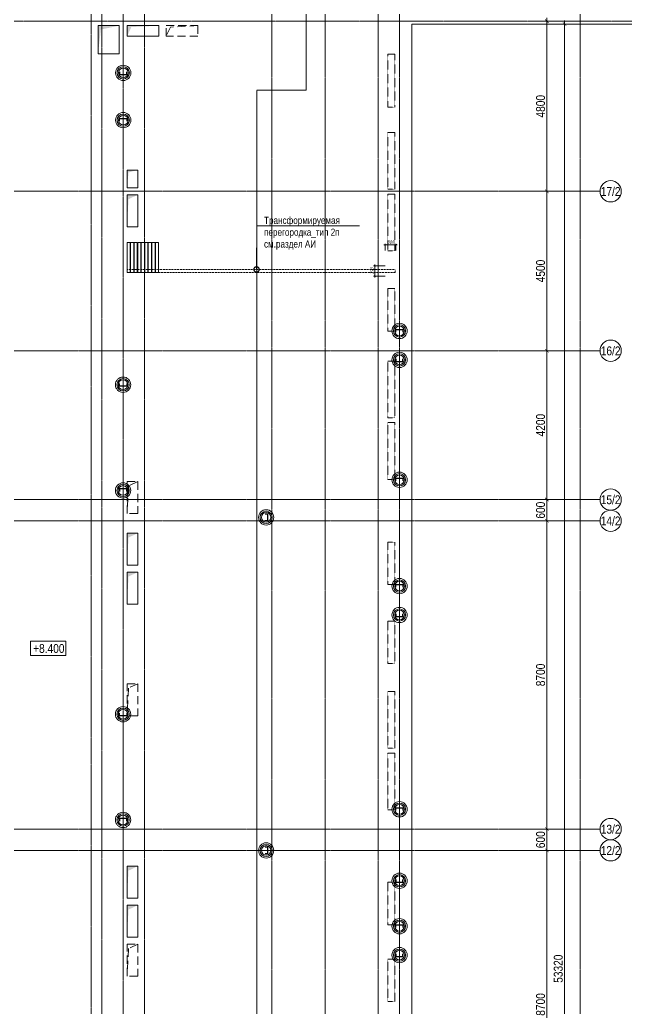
# Model space of a CAD drawing. Header units: millimetres. Extents: x -65509 to 912790, y 446 to 713294.
# Drawn here: x 172378 to 189502, y 335820 to 363717 of the extents above; entities that cross this region are included whole.
import ezdxf
from ezdxf import colors
from ezdxf.entities.mleader import LeaderData, LeaderLine
from ezdxf.enums import TextEntityAlignment as Align
from ezdxf.math import Vec2, Vec3

# ---------------------------------------------------------------- set-up
doc = ezdxf.new("R2010")
doc.units = ezdxf.units.MM
for name, pattern in [('ADSK_Невидимые', [5, 3, -2]), ('CENTER2', [28.575, 19.05, -3.175, 3.175, -3.175]), ('DASHED', [19.05, 12.7, -6.35]), ('HIDDEN', [9.525, 6.35, -3.175]), ('HIDDEN2', [4.7625, 3.175, -1.5875])]:
    doc.linetypes.add(name, pattern=pattern)
doc.layers.get('Defpoints').update_dxf_attribs({"color": 250})
doc.layers.add('АР_Делит', color=250, linetype='Continuous', lineweight=0, plot=False)
for name, color, linetype, lineweight in [('АР_Отметка', 250, 'Continuous', 13), ('АР_Разрезы марка', 7, 'Continuous', 13), ('КМ_Фахверки', 250, 'Continuous', 25), ('ОВ_Классы', 250, 'Continuous', 0), ('ОВ_Шахты', 250, 'Continuous', 5), ('РД_Оси_100', 250, 'Continuous', 0), ('РД_Оси_размер', 250, 'Continuous', 0), ('ТХ_Оборудование', 250, 'Continuous', 9)]:
    doc.layers.add(name, color=color, linetype=linetype, lineweight=lineweight)
doc.layers.add('АР_Отопительные приборы', color=1, linetype='HIDDEN2', lineweight=0, true_color=0xff0000)
doc.styles.add('Arial_Narrow_08', font='ARIALN.TTF', dxfattribs={"width": 0.8})
doc.styles.add('style1', font='ARIALN.TTF')
doc.styles.add('T_dim', font='romans.shx', dxfattribs={"width": 0.7, "oblique": 15})
doc.styles.add('ккк', font='isocpeur.ttf', dxfattribs={"width": 0.85, "oblique": 15})
doc.dimstyles.new('1-50', dxfattribs={"dimscale": 50, "dimtxt": 2, "dimasz": 1, "dimexe": 0.7, "dimexo": 0.6, "dimtad": 1, "dimdec": 0, "dimlfac": -1, "dimtxsty": 'T_dim', "dimblk1": 'ARCHTICK', "dimblk2": 'ARCHTICK', "dimsah": 1, "dimcen": 0, "dimdle": 0.7, "dimclrd": 256, "dimclre": 256, "dimadec": 0, "dimazin": 0, "dimtfac": 1, "dimtdec": 0, "dimtmove": 1, "dimatfit": 3, "dimfxl": 25, "dimlwd": -1, "dimlwe": -1, "dimarcsym": 2})
doc.dimstyles.new('Dim100_ареал', dxfattribs={"dimscale": 100, "dimtxt": 2.5, "dimasz": 1, "dimexe": 1, "dimexo": 1, "dimgap": 0.5, "dimtad": 1, "dimzin": 12, "dimdsep": 46, "dimtxsty": 'style1', "dimblk": 'ARCHTICK', "dimcen": 1, "dimdle": 1, "dimclrd": 256, "dimclre": 256, "dimaunit": 1, "dimadec": 0, "dimazin": 3, "dimtfac": 1, "dimtmove": 1, "dimatfit": 3, "dimldrblk": 'OPEN30', "dimfxl": 4, "dimfxlon": 1, "dimtolj": 1, "dimtzin": 0, "dimlwd": 9, "dimlwe": 9, "dimarcsym": 0})

# ---------------------------------------------------------------- blocks, each defined once
blk = doc.blocks.new('otv пунктир')
at = {"linetype": 'HIDDEN', "ltscale": 0.07}
blk.add_lwpolyline([(0, 0), (0, 1), (1, 1), (1, 0)], close=True, dxfattribs=at)
blk.add_lwpolyline([(0, 1), (0.135, 0.137), (1, 0)], dxfattribs=at)
blk = doc.blocks.new('otv')
at = {"linetype": 'Continuous'}
blk.add_lwpolyline([(0, -1), (0, 0), (1, 0), (1, -1)], close=True, dxfattribs=at)
blk.add_solid([(0, -1), (0, 0), (0.135, -0.137), (1, 0)], dxfattribs=at)
blk = doc.blocks.new('A-iden')
at = {"linetype": 'Continuous', "lineweight": 5}
blk.add_circle((0, -4), 3, dxfattribs=at)
at = {"color": 0, "linetype": 'Continuous', "lineweight": 20, "style": 'ккк', "width": 0.85}
blk.add_attdef('ID', text='', height=8, dxfattribs=at).set_placement((0.31, -3.85), align=Align.MIDDLE_CENTER)
blk = doc.blocks.new('_ArchTick')
at = {"color": 0, "linetype": 'ByBlock', "const_width": 0.15}
blk.add_lwpolyline([(-0.5, -0.5), (0.5, 0.5)], dxfattribs=at)
blk = doc.blocks.new('*D229')
at = {"layer": 'Defpoints', "color": 0, "transparency": 16777216}
for p in [(68364, 68320), (70364, 68320), (68364, 15000)]:
    blk.add_point(p, dxfattribs=at)
at = {"layer": 'РД_Оси_размер', "color": 0, "lineweight": 5, "transparency": 16777216}
for p, q in [((70364, 14900), (70364, 68420)), ((70164, 68320), (70464, 68320)), ((70164, 15000), (70464, 15000))]:
    blk.add_line(p, q, dxfattribs=at)
at = {"layer": 'РД_Оси_размер', "color": 0, "lineweight": 5, "transparency": 16777216, "xscale": 100, "yscale": 100, "zscale": 100}
for p, rotation in [((70364, 68320), 90), ((70364, 15000), 270)]:
    blk.add_blockref('_ArchTick', p, dxfattribs=dict(at, rotation=rotation))
at = {"layer": 'РД_Оси_размер', "color": 0, "transparency": 16777216, "insert": (70186, 41660), "char_height": 250, "attachment_point": 5, "rotation": 90, "style": 'style1'}
blk.add_mtext('\\A1;53320', dxfattribs=at)
blk = doc.blocks.new('_Open30')
at = {"color": 0, "linetype": 'ByBlock', "lineweight": -2}
for p, q in [((-1, 0.27), (0, 0)), ((0, 0), (-1, -0.27)), ((0, 0), (-1, 0))]:
    blk.add_line(p, q, dxfattribs=at)
blk = doc.blocks.new('*D207')
at = {"layer": 'Defpoints', "color": 0, "transparency": 16777216}
for p in [(68364, 68400), (68364, 63600), (69864, 63600)]:
    blk.add_point(p, dxfattribs=at)
at = {"layer": 'РД_Оси_размер', "color": 0, "lineweight": 5, "transparency": 16777216}
for p, q in [((69664, 68400), (69964, 68400)), ((69864, 68500), (69864, 63500)), ((69664, 63600), (69964, 63600))]:
    blk.add_line(p, q, dxfattribs=at)
at = {"layer": 'РД_Оси_размер', "color": 0, "lineweight": 5, "transparency": 16777216, "xscale": 100, "yscale": 100, "zscale": 100}
for p, rotation in [((69864, 68400), 90), ((69864, 63600), 270)]:
    blk.add_blockref('_ArchTick', p, dxfattribs=dict(at, rotation=rotation))
at = {"layer": 'РД_Оси_размер', "color": 0, "transparency": 16777216, "insert": (69686, 66000), "char_height": 250, "attachment_point": 5, "rotation": 90, "style": 'style1'}
blk.add_mtext('\\A1;4800', dxfattribs=at)
blk = doc.blocks.new('*D208')
at = {"layer": 'Defpoints', "color": 0, "transparency": 16777216}
for p in [(68364, 63600), (68364, 59100), (69864, 59100)]:
    blk.add_point(p, dxfattribs=at)
at = {"layer": 'РД_Оси_размер', "color": 0, "lineweight": 5, "transparency": 16777216}
for p, q in [((69864, 63700), (69864, 59000)), ((69664, 63600), (69964, 63600)), ((69664, 59100), (69964, 59100))]:
    blk.add_line(p, q, dxfattribs=at)
at = {"layer": 'РД_Оси_размер', "color": 0, "lineweight": 5, "transparency": 16777216, "xscale": 100, "yscale": 100, "zscale": 100}
for p, rotation in [((69864, 63600), 90), ((69864, 59100), 270)]:
    blk.add_blockref('_ArchTick', p, dxfattribs=dict(at, rotation=rotation))
at = {"layer": 'РД_Оси_размер', "color": 0, "transparency": 16777216, "insert": (69686, 61350), "char_height": 250, "attachment_point": 5, "rotation": 90, "style": 'style1'}
blk.add_mtext('\\A1;4500', dxfattribs=at)
blk = doc.blocks.new('*D201')
at = {"layer": 'Defpoints', "color": 0, "transparency": 16777216}
for p in [(68364, 59100), (68364, 54900), (69864, 54900)]:
    blk.add_point(p, dxfattribs=at)
at = {"layer": 'РД_Оси_размер', "color": 0, "lineweight": 5, "transparency": 16777216}
for p, q in [((69864, 59200), (69864, 54800)), ((69664, 59100), (69964, 59100)), ((69664, 54900), (69964, 54900))]:
    blk.add_line(p, q, dxfattribs=at)
at = {"layer": 'РД_Оси_размер', "color": 0, "lineweight": 5, "transparency": 16777216, "xscale": 100, "yscale": 100, "zscale": 100}
for p, rotation in [((69864, 59100), 90), ((69864, 54900), 270)]:
    blk.add_blockref('_ArchTick', p, dxfattribs=dict(at, rotation=rotation))
at = {"layer": 'РД_Оси_размер', "color": 0, "transparency": 16777216, "insert": (69686, 57000), "char_height": 250, "attachment_point": 5, "rotation": 90, "style": 'style1'}
blk.add_mtext('\\A1;4200', dxfattribs=at)
blk = doc.blocks.new('*D209')
at = {"layer": 'Defpoints', "color": 0, "transparency": 16777216}
for p in [(68364, 54900), (68364, 54300), (69864, 54300)]:
    blk.add_point(p, dxfattribs=at)
at = {"layer": 'РД_Оси_размер', "color": 0, "lineweight": 5, "transparency": 16777216}
for p, q in [((69864, 55000), (69864, 54200)), ((69664, 54900), (69964, 54900)), ((69664, 54300), (69964, 54300))]:
    blk.add_line(p, q, dxfattribs=at)
at = {"layer": 'РД_Оси_размер', "color": 0, "lineweight": 5, "transparency": 16777216, "xscale": 100, "yscale": 100, "zscale": 100}
for p, rotation in [((69864, 54900), 90), ((69864, 54300), 270)]:
    blk.add_blockref('_ArchTick', p, dxfattribs=dict(at, rotation=rotation))
at = {"layer": 'РД_Оси_размер', "color": 0, "transparency": 16777216, "insert": (69686, 54600), "char_height": 250, "attachment_point": 5, "rotation": 90, "style": 'style1'}
blk.add_mtext('\\A1;600', dxfattribs=at)
blk = doc.blocks.new('*D210')
at = {"layer": 'Defpoints', "color": 0, "transparency": 16777216}
for p in [(68364, 54300), (68364, 45600), (69864, 45600)]:
    blk.add_point(p, dxfattribs=at)
at = {"layer": 'РД_Оси_размер', "color": 0, "lineweight": 5, "transparency": 16777216}
for p, q in [((69864, 54400), (69864, 45500)), ((69664, 54300), (69964, 54300)), ((69664, 45600), (69964, 45600))]:
    blk.add_line(p, q, dxfattribs=at)
at = {"layer": 'РД_Оси_размер', "color": 0, "lineweight": 5, "transparency": 16777216, "xscale": 100, "yscale": 100, "zscale": 100}
for p, rotation in [((69864, 54300), 90), ((69864, 45600), 270)]:
    blk.add_blockref('_ArchTick', p, dxfattribs=dict(at, rotation=rotation))
at = {"layer": 'РД_Оси_размер', "color": 0, "transparency": 16777216, "insert": (69686, 49950), "char_height": 250, "attachment_point": 5, "rotation": 90, "style": 'style1'}
blk.add_mtext('\\A1;8700', dxfattribs=at)
blk = doc.blocks.new('*D211')
at = {"layer": 'Defpoints', "color": 0, "transparency": 16777216}
for p in [(68364, 45600), (68364, 45000), (69864, 45000)]:
    blk.add_point(p, dxfattribs=at)
at = {"layer": 'РД_Оси_размер', "color": 0, "lineweight": 5, "transparency": 16777216}
for p, q in [((69664, 45600), (69964, 45600)), ((69864, 45700), (69864, 44900)), ((69664, 45000), (69964, 45000))]:
    blk.add_line(p, q, dxfattribs=at)
at = {"layer": 'РД_Оси_размер', "color": 0, "lineweight": 5, "transparency": 16777216, "xscale": 100, "yscale": 100, "zscale": 100}
for p, rotation in [((69864, 45600), 90), ((69864, 45000), 270)]:
    blk.add_blockref('_ArchTick', p, dxfattribs=dict(at, rotation=rotation))
at = {"layer": 'РД_Оси_размер', "color": 0, "transparency": 16777216, "insert": (69686, 45300), "char_height": 250, "attachment_point": 5, "rotation": 90, "style": 'style1'}
blk.add_mtext('\\A1;600', dxfattribs=at)
blk = doc.blocks.new('*D212')
at = {"layer": 'Defpoints', "color": 0, "transparency": 16777216}
for p in [(68364, 45000), (68364, 36300), (69864, 36300)]:
    blk.add_point(p, dxfattribs=at)
at = {"layer": 'РД_Оси_размер', "color": 0, "lineweight": 5, "transparency": 16777216}
for p, q in [((69664, 45000), (69964, 45000)), ((69864, 45100), (69864, 36200)), ((69664, 36300), (69964, 36300))]:
    blk.add_line(p, q, dxfattribs=at)
at = {"layer": 'РД_Оси_размер', "color": 0, "lineweight": 5, "transparency": 16777216, "xscale": 100, "yscale": 100, "zscale": 100}
for p, rotation in [((69864, 45000), 90), ((69864, 36300), 270)]:
    blk.add_blockref('_ArchTick', p, dxfattribs=dict(at, rotation=rotation))
at = {"layer": 'РД_Оси_размер', "color": 0, "transparency": 16777216, "insert": (69686, 40650), "char_height": 250, "attachment_point": 5, "rotation": 90, "style": 'style1'}
blk.add_mtext('\\A1;8700', dxfattribs=at)
blk = doc.blocks.new('Отметка_план')
at = {"color": 7}
blk.add_lwpolyline([(0, 0), (10, 0), (10, 4), (0, 4)], close=True, dxfattribs=at)
at = {"style": 'Arial_Narrow_08', "width": 0.8}
blk.add_attdef('OTMG', text='', height=2.5, dxfattribs=at).set_placement((9.06, 0.7), align=Align.RIGHT)
blk = doc.blocks.new('Ф_пеноблок 200')
at = {"layer": 'АР_Делит', "color": 1}
for radius in [216, 173, 136]:
    blk.add_circle((103, -42), radius, dxfattribs=at)
at = {"layer": 'КМ_Фахверки'}
blk.add_lwpolyline([(0, -75), (0, 0), (200, 0), (200, -75)], dxfattribs=at)
blk = doc.blocks.new('*D542')
at = {"layer": 'Defpoints', "color": 0, "lineweight": 25, "transparency": 16777216}
for p in [(182404, 356772), (182722, 356772), (182722, 356482)]:
    blk.add_point(p, dxfattribs=at)
at = {"layer": 'АР_Делит', "color": 0, "transparency": 16777216}
for p, q in [((182404, 356447), (182404, 356807)), ((182692, 356772), (182369, 356772)), ((182692, 356482), (182369, 356482))]:
    blk.add_line(p, q, dxfattribs=at)
at = {"layer": 'АР_Делит', "color": 0, "transparency": 16777216, "xscale": 50, "yscale": 50, "zscale": 50}
for p, rotation in [((182404, 356772), 90), ((182404, 356482), 270)]:
    blk.add_blockref('_ArchTick', p, dxfattribs=dict(at, rotation=rotation))
at = {"layer": 'АР_Делит', "color": 0, "transparency": 16777216, "insert": (182323, 356627), "char_height": 100, "attachment_point": 5, "rotation": 90, "style": 'T_dim'}
blk.add_mtext('290', dxfattribs=at)
blk = doc.blocks.new('*D543')
at = {"layer": 'Defpoints', "color": 0, "lineweight": 25, "transparency": 16777216}
for p in [(182697, 357362), (182697, 357172), (182997, 357172)]:
    blk.add_point(p, dxfattribs=at)
at = {"layer": 'АР_Делит', "color": 0, "transparency": 16777216}
for p, q in [((183032, 357362), (182662, 357362)), ((182697, 357202), (182697, 357397)), ((182997, 357202), (182997, 357397))]:
    blk.add_line(p, q, dxfattribs=at)
at = {"layer": 'АР_Делит', "color": 0, "transparency": 16777216, "xscale": 50, "yscale": 50, "zscale": 50, "rotation": 180}
blk.add_blockref('_ArchTick', (182697, 357362), dxfattribs=at)
at = {"layer": 'АР_Делит', "color": 0, "transparency": 16777216, "xscale": 50, "yscale": 50, "zscale": 50}
blk.add_blockref('_ArchTick', (182997, 357362), dxfattribs=at)
at = {"layer": 'АР_Делит', "color": 0, "transparency": 16777216, "insert": (182847, 357443), "char_height": 100, "attachment_point": 5, "style": 'T_dim'}
blk.add_mtext('300', dxfattribs=at)
blk = doc.blocks.new('_DotSmall')
at = {"color": 0, "linetype": 'ByBlock', "const_width": 0.5}
blk.add_lwpolyline([(-0.0625, 0, 1), (0.0625, 0, 1)], format="xyb", close=True, dxfattribs=at)
blk = doc.blocks.new('Bottom_L_1200')
at = {"layer": 'АР_Отопительные приборы'}
blk.add_lwpolyline([(600, -100), (-600, -100), (-600, 100), (600, 100)], close=True, dxfattribs=at)
blk = doc.blocks.new('Bottom_R_1200')
at = {"layer": 'АР_Отопительные приборы'}
blk.add_lwpolyline([(-600, -100), (600, -100), (600, 100), (-600, 100)], close=True, dxfattribs=at)
blk = doc.blocks.new('Bottom_L_1600')
at = {"layer": 'АР_Отопительные приборы'}
blk.add_lwpolyline([(800, -100), (-800, -100), (-800, 100), (800, 100)], close=True, dxfattribs=at)
blk = doc.blocks.new('Bottom_L_1500')
at = {"layer": 'АР_Отопительные приборы'}
blk.add_lwpolyline([(750, -100), (-750, -100), (-750, 100), (750, 100)], close=True, dxfattribs=at)
blk = doc.blocks.new('СОШ_2200_АР_ОСИ_М100_28.05.24')
at = {"layer": 'АР_Делит', "color": 5, "linetype": 'DASHED'}
blk.add_lwpolyline([(114955, 135155), (114955, -355), (93595.036, -355), (93595.036, 13855), (94145, 13855), (94145, 68320), (66055, 68320), (66055, 13857.73), (83455, 13857.73), (83455, -355), (45245, -355), (45245, 13145), (44695, 13145), (44695, 26755), (45245, 26755), (45245, 68320), (20455, 68320), (20455, 26755), (27955, 26755), (27955, 13145), (-355, 13145), (-355, 100855)], dxfattribs=at)
at = {"layer": 'РД_Оси_100', "linetype": 'CENTER2'}
for p, q in [((63600, -6155), (63600, 139938.679)), ((65100, -6155), (65100, 139938.679)), ((70800, -6155), (70800, 90900)), ((62100, -6155), (62100, 73302.739)), ((43327.994, 63600), (71363.995, 63600)), ((43327.994, 59100), (69455, 59100)), ((43327.994, 59100), (71363.995, 59100))]:
    blk.add_line(p, q, dxfattribs=at)
for points in [[(57300, 139938.679), (57300, -6155)], [(58500, 139938.679), (58500, -6155)], [(65700, -6155), (65700, 139938.679)], [(57000, 70839.76), (57000, -5755), (56700, -6155)], [(57900, 70753.904), (57900, -6155)], [(78274.959, 68400), (-5454.958, 68400), (-5954.958, 68250)], [(43327.994, 54900), (71363.995, 54900)], [(43327.994, 54300), (71363.995, 54300)], [(43327.994, 45600), (71363.995, 45600)], [(43327.994, 45000), (71363.995, 45000)]]:
    blk.add_lwpolyline(points, dxfattribs=at)
at = {"layer": 'РД_Оси_100', "color": 0}
ref = blk.add_blockref('A-iden', (71663.995, 64000), dxfattribs=dict(at, xscale=100, yscale=100, zscale=100))
ref.add_attrib('ID', '17/2', dxfattribs={"layer": '0', "linetype": 'Continuous', "height": 250, "style": 'style1'}).set_placement((71663.995, 63600), align=Align.MIDDLE)
ref = blk.add_blockref('A-iden', (71663.995, 59500), dxfattribs=dict(at, xscale=100, yscale=100, zscale=100))
ref.add_attrib('ID', '16/2', dxfattribs={"layer": '0', "linetype": 'Continuous', "height": 250, "style": 'style1'}).set_placement((71663.995, 59100), align=Align.MIDDLE)
ref = blk.add_blockref('A-iden', (71663.995, 55300), dxfattribs=dict(at, xscale=100, yscale=100, zscale=100))
ref.add_attrib('ID', '15/2', dxfattribs={"layer": '0', "linetype": 'Continuous', "height": 250, "style": 'style1'}).set_placement((71663.995, 54900), align=Align.MIDDLE)
ref = blk.add_blockref('A-iden', (71663.995, 54700), dxfattribs=dict(at, xscale=100, yscale=100, zscale=100))
ref.add_attrib('ID', '14/2', dxfattribs={"layer": '0', "linetype": 'Continuous', "height": 250, "style": 'style1'}).set_placement((71663.995, 54300), align=Align.MIDDLE)
ref = blk.add_blockref('A-iden', (71663.995, 46000), dxfattribs=dict(at, xscale=100, yscale=100, zscale=100))
ref.add_attrib('ID', '13/2', dxfattribs={"layer": '0', "linetype": 'Continuous', "height": 250, "style": 'style1'}).set_placement((71663.995, 45600), align=Align.MIDDLE)
ref = blk.add_blockref('A-iden', (71663.995, 45400), dxfattribs=dict(at, xscale=100, yscale=100, zscale=100))
ref.add_attrib('ID', '12/2', dxfattribs={"layer": '0', "linetype": 'Continuous', "height": 250, "style": 'style1'}).set_placement((71663.995, 45000), align=Align.MIDDLE)
at = {"layer": 'РД_Оси_размер'}
for base, p1, p2, picture, middle in [((69863.995, 63600), (68363.995, 68400), (68363.995, 63600), '*D207', (69686.352, 66000)), ((70363.995, 68320), (68363.995, 15000), (68363.995, 68320), '*D229', (70186.352, 41660)), ((69863.995, 59100), (68363.995, 63600), (68363.995, 59100), '*D208', (69686.352, 61350)), ((69863.995, 54900), (68363.995, 59100), (68363.995, 54900), '*D201', (69686.352, 57000)), ((69863.995, 54300), (68363.995, 54900), (68363.995, 54300), '*D209', (69686.352, 54600)), ((69863.995, 45600), (68363.995, 54300), (68363.995, 45600), '*D210', (69686.352, 49950)), ((69863.995, 45000), (68363.995, 45600), (68363.995, 45000), '*D211', (69686.352, 45300)), ((69863.995, 36300), (68363.995, 45000), (68363.995, 36300), '*D212', (69686.352, 40650))]:
    dim = blk.add_linear_dim(base=base, p1=p1, p2=p2, angle=90, dimstyle='Dim100_ареал', dxfattribs=at)
    dim.commit()
    dim.dimension.update_dxf_attribs({"geometry": picture, "text_midpoint": middle})

msp = doc.modelspace()

# ---------------------------------------------------------------- linework, layer by layer
at = {"layer": 'АР_Разрезы марка', "linetype": 'DASHED', "lineweight": 0}
msp.add_lwpolyline([(179067.479, 293683.532), (179067.479, 361735.232), (180462.271, 361735.232), (180462.271, 398877.72), (173054.626, 398877.72), (173054.626, 429094.536)], dxfattribs=at)
at = {"layer": 'ТХ_Оборудование'}
for points in [[(175497.159, 356581.706), (175497.159, 357431.706), (175407.159, 357431.706), (175407.159, 356581.706)], [(175597.159, 356581.706), (175597.159, 357431.706), (175507.159, 357431.706), (175507.159, 356581.706)], [(175697.159, 356581.706), (175697.159, 357431.706), (175607.159, 357431.706), (175607.159, 356581.706)], [(175797.159, 356581.706), (175797.159, 357431.706), (175707.159, 357431.706), (175707.159, 356581.706)], [(175897.159, 356581.706), (175897.159, 357431.706), (175807.159, 357431.706), (175807.159, 356581.706)], [(175997.159, 356581.706), (175997.159, 357431.706), (175907.159, 357431.706), (175907.159, 356581.706)], [(176097.159, 356581.706), (176097.159, 357431.706), (176007.159, 357431.706), (176007.159, 356581.706)], [(176197.159, 356581.706), (176197.159, 357431.706), (176107.159, 357431.706), (176107.159, 356581.706)], [(176297.159, 356581.706), (176297.159, 357431.706), (176207.159, 357431.706), (176207.159, 356581.706)]]:
    msp.add_lwpolyline(points, close=True, dxfattribs=at)
at = {"layer": 'ТХ_Оборудование', "linetype": 'ADSK_Невидимые'}
msp.add_lwpolyline([(182977.159, 356671.706), (175407.159, 356671.706), (175407.159, 356581.706), (182977.159, 356581.706)], close=True, dxfattribs=at)

# ---------------------------------------------------------------- block references
at = {"layer": 'АР_Отметка'}
ref = msp.add_blockref('Отметка_план', (172683.016, 345779.419), dxfattribs=dict(at, xscale=100, yscale=100, zscale=100))
ref.add_attrib('OTMG', '+8.400', dxfattribs={"layer": '0', "color": 0, "height": 250, "style": 'style1'}).set_placement((173640.434, 346099.236), align=Align.TOP_RIGHT)
at = {"layer": 'АР_Отопительные приборы'}
for name, p, rotation in [('Bottom_L_1500', (182867.156, 361998.764), 89.99999999999999), ('Bottom_L_1600', (182867.156, 359732.605), 89.99999999999999), ('Bottom_L_1600', (182867.156, 357997.353), 89.99999999999999), ('Bottom_L_1200', (182867.156, 355532.618), 89.99999999999999), ('Bottom_L_1600', (182867.157, 353282.605), 89.99999999999999), ('Bottom_L_1600', (182867.157, 351547.353), 89.99999999999999), ('Bottom_R_1200', (182867.157, 348376.706), 90), ('Bottom_L_1200', (182867.157, 346149.029), 89.99999999999999), ('Bottom_L_1600', (182867.157, 343955.983), 89.99999999999999), ('Bottom_L_1600', (182867.157, 342220.73), 89.99999999999999), ('Bottom_R_1200', (182867.157, 338776.706), 90), ('Bottom_L_1200', (182867.157, 336605.996), 89.99999999999999)]:
    msp.add_blockref(name, p, dxfattribs=dict(at, rotation=rotation))
at = {"layer": 'КМ_Фахверки', "xscale": -1, "rotation": 180}
for p in [(175197.159, 362176.733), (182997.159, 354076.733), (182997.159, 346876.733), (182997.159, 339376.733), (182997.159, 337276.733)]:
    msp.add_blockref('Ф_пеноблок 200', p, dxfattribs=at)
at = {"layer": 'КМ_Фахверки'}
for p in [(175197.159, 360926.733), (182997.159, 354976.733), (182997.159, 350776.733), (182997.159, 347776.733), (182997.159, 341476.733), (182997.159, 338176.733)]:
    msp.add_blockref('Ф_пеноблок 200', p, dxfattribs=at)
for p, rotation in [((175397.159, 353375.733), 180), ((179377.159, 349776.733), 270), ((175397.159, 344075.733), 180), ((179377.159, 340376.733), 270)]:
    msp.add_blockref('Ф_пеноблок 200', p, dxfattribs=dict(at, rotation=rotation))
at = {"layer": 'КМ_Фахверки', "xscale": -1}
for p in [(175397.159, 350475.733), (175397.159, 341175.733)]:
    msp.add_blockref('Ф_пеноблок 200', p, dxfattribs=at)
at = {"layer": 'ОВ_Классы', "rotation": 270}
for p, xscale, yscale in [((176507.159, 363551.733), 300, 900), ((175407.159, 350681.733), 900, 300), ((175407.159, 344976.733), 900, 300), ((175407.159, 337626.733), 900, 300)]:
    msp.add_blockref('otv пунктир', p, dxfattribs=dict(at, xscale=xscale, yscale=yscale))
at = {"layer": 'ОВ_Шахты', "color": 1}
for p, xscale, yscale, zscale in [((174587.159, 363551.733), 600, 800, 300), ((175407.159, 363551.733), 900, 300, 1400), ((175407.159, 359476.733), 300, 500, 300), ((175407.159, 358776.733), 300, 900, 300), ((175407.159, 349226.733), 300, 900, 1400), ((175407.159, 348126.733), 300, 900, 1400), ((175407.155, 339826.733), 300, 900, 1400), ((175407.159, 338726.733), 300, 900, 1400)]:
    msp.add_blockref('otv', p, dxfattribs=dict(at, xscale=xscale, yscale=yscale, zscale=zscale))
at = {"layer": 'РД_Оси_100'}
msp.add_blockref('СОШ_2200_АР_ОСИ_М100_28.05.24', (117397.159, 295276.733), dxfattribs=at)

# ---------------------------------------------------------------- dimensions: what is measured, and where the dimension line sits
at = {"layer": 'АР_Делит', "color": 0}
dim = msp.add_linear_dim(base=(182697.159, 357361.971), p1=(182997.159, 357171.694), p2=(182697.159, 357171.694), dimstyle='1-50', override={"dimclrd": 0, "dimclre": 0}, dxfattribs=at)
dim.commit()
dim.dimension.update_dxf_attribs({"geometry": '*D543', "text_midpoint": (182847.159, 357443.221)})
dim = msp.add_linear_dim(base=(182404.167, 356771.706), p1=(182722.159, 356481.706), p2=(182722.159, 356771.706), angle=270, dimstyle='1-50', override={"dimclrd": 0, "dimclre": 0}, dxfattribs=at)
dim.commit()
dim.dimension.update_dxf_attribs({"geometry": '*D542', "text_midpoint": (182322.917, 356626.706)})

# ---------------------------------------------------------------- leaders
at = {"layer": 'ТХ_Оборудование'}
ml = msp.add_multileader_mtext('Standard', dxfattribs=at)
ml.set_content('\\pxsm1;Трансформируемая перегородка_тип 2п см.раздел АИ ', color=256, style='style1')
ml.set_leader_properties(color=256, linetype='ByLayer', lineweight=9)
ml.set_arrow_properties(name='DOTSMALL')
ml.build(insert=Vec2(0, 0))
ml.multileader.update_dxf_attribs({"text_left_attachment_type": 6, "text_right_attachment_type": 6, "text_bottom_attachment_type": 10, "dogleg_length": 25, "arrow_head_size": 300})
ctx = ml.context
ctx.base_point, ctx.char_height, ctx.arrow_head_size, ctx.landing_gap_size, ctx.plane_origin = Vec3(179225.489, 357900.524), 200, 300, 50, Vec3(170187.66, 359118.109)
ctx.left_attachment, ctx.right_attachment, ctx.top_attachment = 6, 6, 10
notes = []
notes.append((ctx, [(0, (1, 1, 0), (179067.479, 357900.524), (1, 0), 158.01, [(1, [(179063.84, 356671.706)], 0, [])])]))
ctx.mtext.insert, ctx.mtext.width, ctx.mtext.defined_height, ctx.mtext.line_spacing_factor, ctx.mtext.flow_direction = Vec3(179275.489, 358156.05), 2672.40951, 2067.07, 0.3, 5
for ctx, leaders in notes:
    for number, flags, end, landing, length, lines in leaders:
        leader = LeaderData()
        leader.index, (leader.has_last_leader_line, leader.has_dogleg_vector, leader.attachment_direction) = number, flags
        leader.last_leader_point, leader.dogleg_vector, leader.dogleg_length = Vec3(end), Vec3(landing), length
        for number, points, colour, breaks in lines:
            line = LeaderLine()
            line.index, line.vertices, line.color, line.breaks = number, Vec3.list(points), colors.encode_raw_color(colour), breaks
            leader.lines.append(line)
        ctx.leaders.append(leader)

doc.saveas('drawing.dxf')
